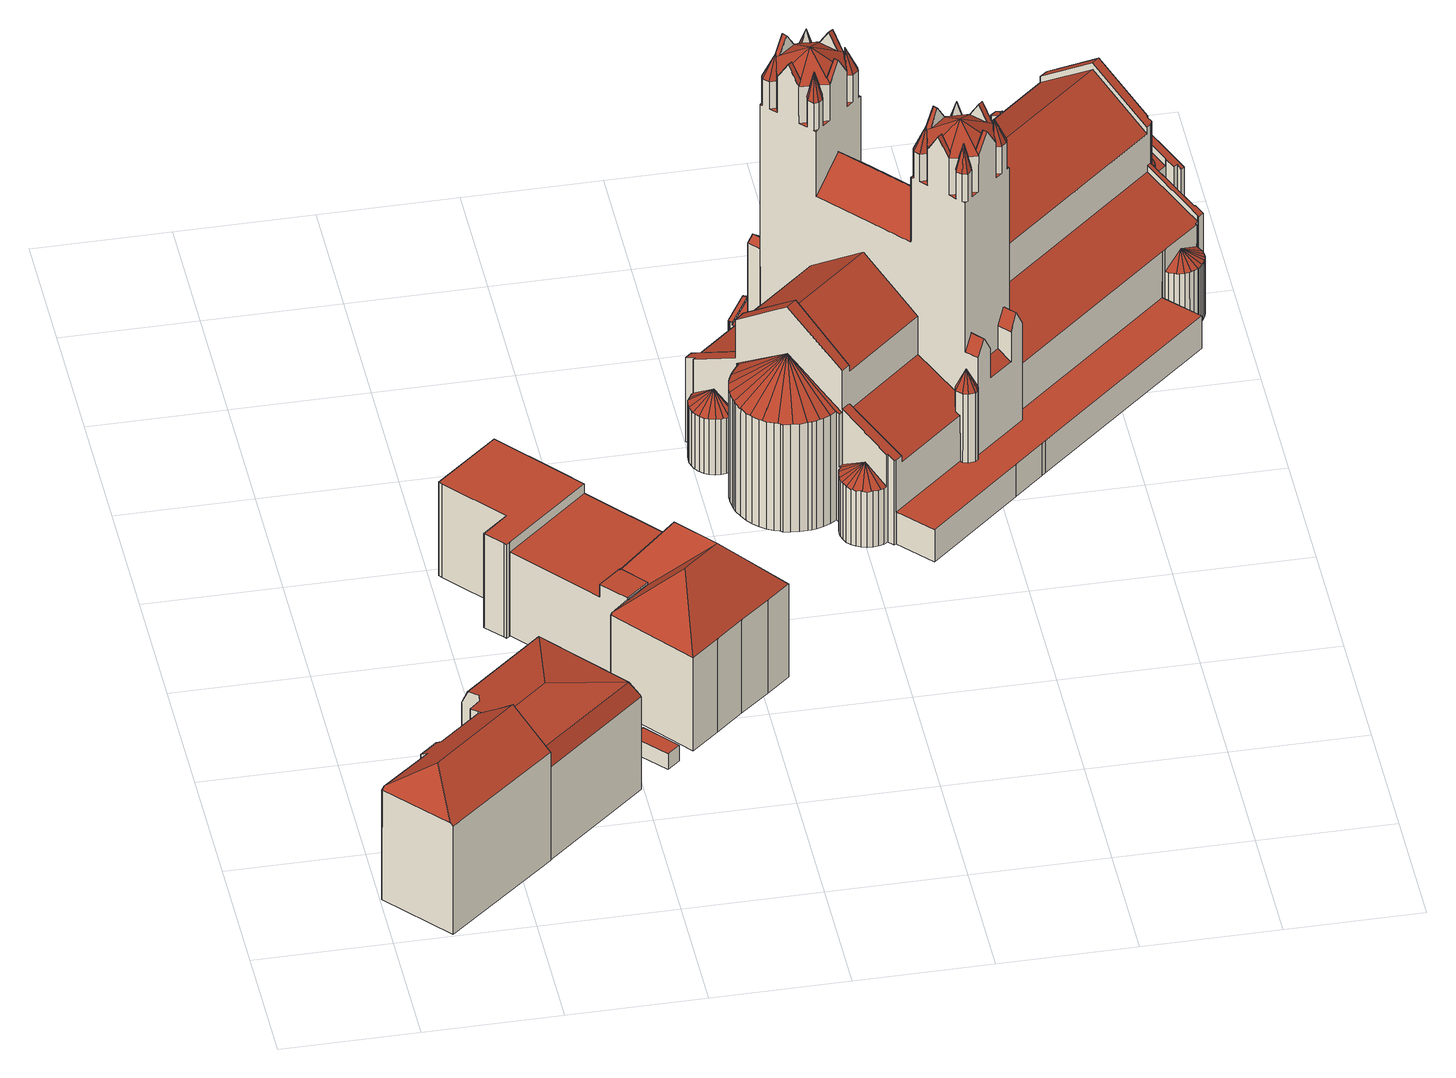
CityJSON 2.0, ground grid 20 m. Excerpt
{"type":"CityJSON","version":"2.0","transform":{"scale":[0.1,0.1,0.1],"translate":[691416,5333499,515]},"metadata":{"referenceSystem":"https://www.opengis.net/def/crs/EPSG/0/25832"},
"CityObjects":{
"building1":{"type":"Building","attributes":{"Gemeindeschluessel":"09162000","HoeheDach":"539.470","HoeheGrund":"515.804","Methode":"2000","NiedrigsteTraufeDesGebaeudes":"534.350","Geometrietyp2DReferenz":"3000","function":"31001_1000","roofType":"3200","measuredHeight":23.67,"storeysAboveGround":6},"geometry":[{"type":"MultiSurface","lod":"2","boundaries":[[[0,1,2,3,4]],[[1,0,5,6,7,8,9,10,11,12]],[[13,2,1,12,14]],[[13,15,3,2]],[[16,4,3,15,17,18,19,20,21]],[[8,19,18,9]],[[20,7,6,21]],[[22,23,17,15,13,14]],[[5,16,21,6]],[[16,5,0,4]],[[7,20,19,8]],[[11,22,14,12]],[[22,11,10,23]],[[10,9,18,17,23]]],"semantics":{"surfaces":[{"type":"WallSurface"},{"type":"GroundSurface"},{"type":"RoofSurface"}],"values":[0,1,0,2,2,0,0,2,0,0,0,0,0,0]}}]},
"building2":{"type":"Building","attributes":{"Gemeindeschluessel":"09162000","HoeheDach":"535.800","HoeheGrund":"515.900","Methode":"2000","NiedrigsteTraufeDesGebaeudes":"531.743","Geometrietyp2DReferenz":"3000","function":"31001_1000","roofType":"3100","measuredHeight":19.9,"storeysAboveGround":4},"geometry":[{"type":"MultiSurface","lod":"2","boundaries":[[[24,25,26,27,28,29,30,31,32]],[[33,34,35,36]],[[24,37,38,39,25]],[[40,41,42,43,44,45,46,47,33,36,48,49]],[[46,45,28,27,50]],[[28,45,44,29]],[[40,49,51,38,37]],[[48,52,51,49]],[[39,26,25]],[[41,32,31,42]],[[39,53,35,34,54,26]],[[55,50,27,26,54]],[[48,36,35,53,52]],[[38,51,52,53,39]],[[43,30,29,44]],[[42,31,30,43]],[[41,40,37,24,32]],[[55,47,46,50]],[[54,34,33,47,55]]],"semantics":{"surfaces":[{"type":"RoofSurface"},{"type":"WallSurface"},{"type":"GroundSurface"}],"values":[0,1,0,2,1,1,1,1,0,1,0,0,1,0,1,1,1,1,1]}}]},
"building3":{"type":"Building","attributes":{"Gemeindeschluessel":"09162000","HoeheDach":"519.860","HoeheGrund":"515.860","Methode":"2000","NiedrigsteTraufeDesGebaeudes":"518.488","Geometrietyp2DReferenz":"3000","function":"31001_2000","roofType":"3100","measuredHeight":4},"geometry":[{"type":"MultiSurface","lod":"2","boundaries":[[[56,57,58,59]],[[60,61,62,63,58,57]],[[64,65,66,56,59,67,68,69]],[[69,70,71,64]],[[63,62,70,69,68,67,59,58]],[[71,70,62,61]],[[66,65,64,71,61,60,57,56]]],"semantics":{"surfaces":[{"type":"WallSurface"},{"type":"RoofSurface"},{"type":"GroundSurface"}],"values":[0,1,2,0,0,1,0]}}]},
"building4":{"type":"Building","attributes":{"Gemeindeschluessel":"09162000","HoeheDach":"518.580","HoeheGrund":"515.910","Methode":"2000","NiedrigsteTraufeDesGebaeudes":"518.580","Geometrietyp2DReferenz":"3000","function":"31001_2000","roofType":"1000","measuredHeight":2.67},"geometry":[{"type":"MultiSurface","lod":"2","boundaries":[[[72,73,74,75]],[[73,76,77,74]],[[78,77,76,79]],[[75,74,77,78]],[[75,78,79,72]],[[79,76,73,72]]],"semantics":{"surfaces":[{"type":"WallSurface"},{"type":"RoofSurface"},{"type":"GroundSurface"}],"values":[0,1,0,0,2,0]}}]},
"building5":{"type":"Building","attributes":{"Gemeindeschluessel":"09162000","HoeheDach":"531.890","HoeheGrund":"515.620","Methode":"2000","NiedrigsteTraufeDesGebaeudes":"531.890","Geometrietyp2DReferenz":"3000","function":"31001_1000","roofType":"1000","measuredHeight":16.27,"storeysAboveGround":5},"geometry":[{"type":"MultiSurface","lod":"2","boundaries":[[[80,81,82,83]],[[84,85,86,87]],[[88,89,90,91,92,93]],[[94,95,90,89]],[[96,81,80,97,98,99]],[[83,82,85,84]],[[93,92,100,101]],[[101,100,99,98]],[[83,84,87,94,89,88,93,101,98,97,80]],[[87,86,95,94]],[[92,91,90,95,86,85,82,81,96,99,100]]],"semantics":{"surfaces":[{"type":"WallSurface"},{"type":"GroundSurface"},{"type":"RoofSurface"}],"values":[0,0,0,0,0,0,0,0,1,0,2]}}]},
"building6":{"type":"Building","attributes":{"Gemeindeschluessel":"09162000","HoeheDach":"532.520","HoeheGrund":"515.730","Methode":"2000","NiedrigsteTraufeDesGebaeudes":"530.288","Geometrietyp2DReferenz":"3000","function":"31001_1000","roofType":"1000","measuredHeight":16.79,"storeysAboveGround":4},"geometry":[{"type":"MultiSurface","lod":"2","boundaries":[[[102,103,104,105]],[[106,107,102,105,108,109,110]],[[109,111,112,113,114,110]],[[115,116,117,118,113,112]],[[119,120,121,122,123,107,106,110,114,113,118,117]],[[103,123,122,121,124,125,104]],[[123,103,102,107]],[[108,125,124,126,127,116,115,112,111,109]],[[121,120,119,117,116,127,126,124]],[[108,105,104,125]]],"semantics":{"surfaces":[{"type":"RoofSurface"},{"type":"WallSurface"},{"type":"GroundSurface"}],"values":[0,1,1,1,2,1,1,0,1,1]}}]},
"building7":{"type":"Building","attributes":{"Gemeindeschluessel":"09162000","HoeheDach":"539.204","HoeheGrund":"515.820","Methode":"2000","NiedrigsteTraufeDesGebaeudes":"531.985","Geometrietyp2DReferenz":"3000","function":"31001_1000","roofType":"3200","measuredHeight":23.38,"storeysAboveGround":4},"geometry":[{"type":"MultiSurface","lod":"2","boundaries":[[[128,129,130,131]],[[132,133,134,135]],[[136,137,138,134,133,139,140,141,142]],[[143,139,144,145,146,130]],[[147,148,149,150,151,152]],[[140,139,143,130,129]],[[153,154,135,134,138,137]],[[155,136,147,152]],[[149,156,157,158,159,160,161,150]],[[153,137,136,155]],[[142,141,140,157,156,149,148]],[[132,135,154,153,155,152,151,150,161,160,159,162,163,164,146,145,144]],[[144,139,133,132]],[[136,142,148,147]],[[164,131,130,146]],[[163,162,159,158,165,128,131,164]],[[165,158,157,140,129,128]]],"semantics":{"surfaces":[{"type":"RoofSurface"},{"type":"WallSurface"},{"type":"GroundSurface"}],"values":[0,1,0,1,1,0,1,1,1,1,0,2,1,0,1,1,0]}}]},
"building8":{"type":"Building","attributes":{"name":"St. Maximilian","Gemeindeschluessel":"09162000","HoeheDach":"573.300","HoeheGrund":"515.600","Methode":"2000","NiedrigsteTraufeDesGebaeudes":"521.250","Geometrietyp2DReferenz":"3000","function":"31001_3041","roofType":"2100","measuredHeight":57.7,"storeysAboveGround":1},"geometry":[{"type":"MultiSurface","lod":"2","boundaries":[[[166,167,168,169]],[[170,171,172,173]],[[174,175,176]],[[177,178,179,180,181]],[[182,183,184]],[[185,186,187,188,189]],[[190,191,192,193,194]],[[195,196,197,198,199,200,201,202,203,204,205,206,207,208,209,210,211,212]],[[213,214,215,216,217,218]],[[219,220,221]],[[222,223,224,225]],[[226,227,228,229,230,231,232,233,234,235,236,237,238,239,240,241,242,243,244,245,183,182,246,247,248,249,250,251,252,253,254,255,199,198,256,257,258,259,260,261,262,263,264,265,266,267,268]],[[246,269,270,247]],[[271,272,273,274]],[[275,276,277,278,279]],[[280,281,282,283]],[[284,285,286]],[[287,288,289,290,291,292,293,294]],[[295,296,297,298,299,300]],[[301,302,303]],[[304,305,306,307,308]],[[269,309,310]],[[311,312,313]],[[314,227,226,315,311,313,316,317,318,319,304,308,320,219,221,321,322,323,324,325,326,327,328]],[[329,330,331]],[[332,333,334,335,336,337,279,338,339,340,341,342]],[[343,344,174]],[[345,346,347,348,349]],[[241,240,350,351,352]],[[340,353,354,355,356,357,358,341]],[[359,360,361]],[[362,363,364]],[[316,313,365,366]],[[188,187,367,368]],[[369,370,371,372]],[[373,374,375,376,377]],[[378,343,379,380]],[[362,309,363]],[[381,382,383,384]],[[385,205,204]],[[386,387,388,389]],[[390,391,392]],[[393,394,395,332]],[[396,397,398,279]],[[399,331,330]],[[400,169,168,401,402]],[[403,404,354,353,405,406]],[[407,408,409,410]],[[411,412,413,279]],[[414,415,416,417]],[[257,196,418]],[[419,420,421,383,382]],[[422,423,424,425,426]],[[384,427,428,429,430]],[[431,385,432]],[[433,434,435,436,437]],[[438,439,440,441]],[[442,443,258,418]],[[444,445,446,447]],[[448,449,450,451,452,453]],[[454,455,456,457]],[[458,459,450,449]],[[402,401,460,461]],[[462,463,464,351,350,465]],[[466,467,468,469]],[[301,303,470,471]],[[472,170,173]],[[268,315,226]],[[473,474,475,476,477]],[[478,479,480,481,192,191]],[[482,483,484,485,486]],[[487,488,489,490,491,492]],[[493,494,495,496]],[[398,497,498,279]],[[499,500,501,502]],[[204,432,385]],[[503,504,505,506]],[[507,508,509,510,511,512,513,514]],[[305,515,220]],[[516,517,195,212]],[[225,224,238,237]],[[518,519,215,214]],[[520,521,522,523]],[[328,524,525,314]],[[516,212,211]],[[526,527,528,529]],[[185,189,530,531]],[[532,533,534,535]],[[536,309,537]],[[538,539,277,276,540,541]],[[542,543,321,221]],[[544,545,546]],[[384,547,548,549]],[[550,551,495,494]],[[413,552,396,279]],[[553,554,555,556]],[[311,267,312]],[[440,439,557,180,558]],[[559,560,561,562,518,214,213,563,564,565,566,567,568,474,473,569,570,571,572,573,574,575,280,283,576,577,578,579,580,581,186,185,531,466,469,582,583,584,585,586,587,488,487,369,372,588,589,590,591,592,593,553,556,594,595,596,597,598,599,600,386,389,601,602,434,433,603,604,550,494,493,605,606,607,608,609,610,611,166,169,400,612,613,346,345,614,615,616,414,417,617,618,619,483,482,438,441,620,621,622,623,624,625,626,627,628,629,630,631,632,633,634,635,636,637,638,639,640,641,463,462,642,643,644,645,646,647,648,420,419,649,296,295,650,651,652,653,654,655,526,529,656,657,658,659,660,661,662,663,664,532,535,665,666,667,668,669,670,671,672,673,674,675,676,539,538,499,502,458,449,448,407,410,677,678,679,680,681,682,683]],[[174,505,504]],[[612,684,685,613]],[[269,310,270]],[[271,686,687,688,689]],[[590,690,691,591]],[[605,493,496,692,693]],[[266,694,695,312]],[[438,482,486,557,439]],[[670,669,696,697]],[[265,264,698]],[[699,455,513,512]],[[505,700,701,323,322,543,542,702,703,704,705,706,707,708,709,431,432,710,202,201,711,360,359,399,712,713,714,715,716,717,472,173,172,718,719,720,721,722,723,724,511,510,506]],[[251,303,252]],[[640,725,726,641]],[[391,523,522,392]],[[664,727,533,532]],[[638,637,194,193,728]],[[729,730,731,471,470]],[[654,653,273,272,732]],[[271,733,734,732,272]],[[520,523,391,390,735]],[[736,460,737,738]],[[633,632,287,294,739,721,720,740]],[[741,742,743,460]],[[744,745,746,747,748,749,750,751,752]],[[244,521,245]],[[385,753,754,205]],[[755,756,368]],[[757,738,737,758]],[[417,416,736,617]],[[695,759,312]],[[313,312,759,365]],[[760,761,762]],[[279,763,697,696]],[[520,735,537,309,269,246,764]],[[166,611,765,766,167]],[[767,524,328,327]],[[539,676,768,278,277]],[[329,423,422,330]],[[769,770,771,772,773,774]],[[765,775,776,460,766]],[[570,357,356,571]],[[442,777,210,286,285,760,261]],[[583,778,779,584]],[[442,261,260,780,443]],[[567,566,781,782]],[[654,732,734,655]],[[783,784,368,785]],[[651,786,787,652]],[[231,490,489,788,789,790,791,792,793,232]],[[794,555,554,444,447]],[[448,453,408,407]],[[777,442,418]],[[795,286,210,209]],[[623,622,796,179,178]],[[569,473,477,342,341,358]],[[634,633,740,797,798,799]],[[227,314,525,228]],[[800,801,802]],[[662,661,803,804,805,806]],[[604,807,551,550]],[[666,808,809,667]],[[563,213,218,810,811]],[[238,224,384]],[[706,802,801,707]],[[812,813,376,375]],[[560,814,815,561]],[[522,521,816]],[[705,800,802,706]],[[244,816,521]],[[804,803,817,271]],[[818,752,751,819,820,821]],[[580,579,755,822]],[[823,377,376,813]],[[561,815,824,562]],[[666,665,825,826,827,808]],[[367,828,368]],[[739,294,293,829]],[[583,582,783,785,778]],[[648,647,428,427,830]],[[729,362,364,831]],[[626,625,832,833,834]],[[289,630,629,290]],[[629,628,835,836,291,290]],[[723,837,699,724]],[[744,752,818,838]],[[234,403,406,235]],[[839,176,175,840]],[[660,659,687,686,841]],[[810,218,217,842,332]],[[239,384,843,465]],[[395,811,810,332]],[[181,180,833,832]],[[642,844,549,643]],[[594,556,555,794,845]],[[792,282,846,793]],[[640,639,847,481,480,725]],[[344,700,174]],[[674,673,397,396,552]],[[271,689,848,849]],[[229,228,525,524,767,850,851,852,701,700,853]],[[201,200,854,711]],[[855,856,857,858]],[[590,589,859,769,774,690]],[[282,281,860,861,862,863,846]],[[864,823,813]],[[598,865,866,599]],[[582,469,468,784,783]],[[377,867,717,868,309,536,373]],[[753,208,207,869,754]],[[465,350,240,239]],[[204,203,710,432]],[[368,756,870,871]],[[608,607,872,873,874]],[[195,418,196]],[[339,809,808,827,405,353,340]],[[753,875,707,801,285,284,208]],[[876,877,878,249,248]],[[879,371,370,492,491,230,229,853,880,378,380,881,770,769,859]],[[199,255,854,200]],[[876,248,310,309,362,729,470]],[[663,662,806,858,857,882]],[[612,400,402,461,684]],[[603,433,437,743,742]],[[251,877,876,303]],[[410,409,883,677]],[[466,531,530,467]],[[703,884,704]],[[334,333,885,886]],[[615,887,888,616]],[[568,889,475,474]],[[619,618,890,891,892]],[[893,176,839,771,770,881]],[[180,836,835,894]],[[425,424,895]],[[676,675,412,411,768]],[[896,731,730]],[[597,897,865,598]],[[759,695,263,761,285,544,318]],[[898,899,223,222]],[[900,830,427,384]],[[302,252,303]],[[872,901,693,692,460,873]],[[779,778,785,368,902]],[[903,904,452,451]],[[210,777,517,516,211]],[[578,756,755,579]],[[522,816,905,242,241,352,906,907,838,818,821,798,797,908,864,813,812,374,373,909,735,390,392]],[[372,371,879,588]],[[837,456,455,699]],[[685,684,461,460,348,347]],[[192,481,847,728,193]],[[910,911,842,912]],[[377,823,867]],[[310,248,247,270]],[[447,913,914,915]],[[577,576,791,790,871,870]],[[535,534,825,665]],[[279,696,338]],[[715,714,916,917,918]],[[919,920,921,922]],[[422,426,363,309,923,715,918]],[[866,865,447,924]],[[515,305,304,545,285,800,705]],[[171,867,823,172]],[[424,423,329,895]],[[526,655,734,733,527]],[[743,437,436,460]],[[384,430,925,547]],[[678,926,927,679]],[[587,788,489,488]],[[928,507,929,930,447,446]],[[923,868,931]],[[623,178,177,624]],[[257,418,258]],[[681,932,933,682]],[[618,617,736,738,757,890]],[[626,834,894,627]],[[821,820,799,798]],[[606,901,872,607]],[[330,918,917,712]],[[682,933,934,683]],[[913,447,930,935]],[[920,275,279]],[[880,344,343,378]],[[604,603,742,741,807]],[[581,580,822,828,367]],[[180,891,890,757,758]],[[168,167,766,460,401]],[[650,295,300,936,937]],[[610,775,765,611]],[[921,920,279]],[[646,645,925,430,429]],[[379,174,893]],[[304,319,546,545]],[[206,205,754,869]],[[764,938,245,521]],[[707,875,939,940,708]],[[768,411,279]],[[941,680,679,927]],[[326,850,767,327]],[[287,632,631,288]],[[250,249,878]],[[485,484,942,180]],[[651,650,937,943,786]],[[669,668,339,338,696]],[[296,649,944,945,297]],[[867,171,170,472,717]],[[235,406,405,827,826,856,855,236]],[[942,892,891,180]],[[621,946,796,622]],[[602,601,914,913]],[[923,309,868]],[[291,836,180,758,737,460,929,507,514,454,457,292]],[[864,908,719,718]],[[947,537,735,909]],[[922,921,337,336]],[[800,285,801]],[[562,824,519,518]],[[510,509,772,771,839,840,503,506]],[[948,949,950,447,951]],[[952,275,920,919]],[[316,366,317]],[[953,924,447,387]],[[540,276,275,952]],[[620,441,440,558,954]],[[615,614,955,956,887]],[[260,259,780]],[[326,325,851,850]],[[777,418,195,517]],[[625,624,177,181,832]],[[271,299,298,805,804]],[[577,870,756,578]],[[587,586,957,958,789,788]],[[957,959,902,368,958]],[[595,594,845,950,949]],[[502,501,459,458]],[[279,498,960,763]],[[636,635,819,751,750,478,191,190]],[[585,584,779,902,959]],[[384,549,844,843]],[[781,961,393,332]],[[673,672,497,398,397]],[[912,842,217,216]],[[645,644,548,547,925]],[[636,190,194,637]],[[536,947,909,373]],[[571,356,355,572]],[[675,674,552,413,412]],[[663,882,727,664]],[[509,508,773,772]],[[426,831,364,363]],[[223,899,384]],[[324,852,851,325]],[[515,705,704,884,962]],[[939,875,385,431]],[[713,712,917,916]],[[907,745,744,838]],[[761,263,262,762]],[[597,596,948,951,897]],[[817,841,686,271]],[[759,318,317,366,365]],[[724,699,512,511]],[[937,936,271,943]],[[713,916,714]],[[203,202,710]],[[749,479,478,750]],[[963,964,904,903]],[[573,862,861,574]],[[560,559,964,963,814]],[[514,513,455,454]],[[643,549,548,644]],[[896,301,471,731]],[[875,753,385]],[[186,581,367,187]],[[845,794,447,950]],[[621,620,954,946]],[[748,726,725,480,479,749]],[[536,537,947]],[[368,871,790,789,958]],[[386,600,953,387]],[[268,267,311,315]],[[595,949,948,596]],[[434,602,913,935,965,435]],[[593,592,966,928,446,445]],[[764,521,520]],[[460,967,888,887,956]],[[308,307,320]],[[879,859,589,588]],[[542,220,702]],[[968,874,873,460,776]],[[460,956,955,349,348]],[[812,375,374]],[[538,541,500,499]],[[332,911,885]],[[907,906,746,745]],[[476,475,889,969,332]],[[564,563,811,395,394]],[[897,951,447,865]],[[345,349,955,614]],[[716,931,868,717]],[[271,849,970,528,527,733]],[[954,558,180,946]],[[323,701,852,324]],[[969,782,781,332]],[[307,306,219,320]],[[420,648,830,900,421]],[[630,289,288,631]],[[543,322,321]],[[334,886,910,912,216,215,519,824,815,814,963,903,335]],[[899,944,381,384]],[[628,627,894,835]],[[941,927,926,971,904,964,934,933,932]],[[605,693,901,606]],[[219,306,305,220]],[[784,468,467,368]],[[174,504,175]],[[243,242,905]],[[453,452,904,971,883,409,408]],[[708,940,709]],[[233,404,403,234]],[[613,685,347,346]],[[703,702,962,884]],[[635,634,799,820,819]],[[463,641,726,748,747,464]],[[661,660,841,817,803]],[[945,944,899,898]],[[760,285,761]],[[565,564,394,393,961]],[[271,936,300,299]],[[840,175,504,503]],[[943,271,274,787,786]],[[842,911,332]],[[343,174,379]],[[964,559,683,934]],[[332,885,333]],[[672,671,960,498,497]],[[183,245,938,184]],[[495,551,807,741,460]],[[352,351,464,747,746,906]],[[853,700,344,880]],[[491,490,231,230]],[[483,619,892,942,484]],[[496,495,460,692]],[[565,961,781,566]],[[869,207,206]],[[383,421,900,384]],[[505,174,700]],[[569,358,357,570]],[[302,972,253,252]],[[576,283,282,792,791]],[[658,657,848,689,688]],[[457,456,837,723,722,829,293,292]],[[918,330,422]],[[568,567,782,969,889]],[[908,797,740,720,719]],[[399,359,361,331]],[[486,485,180,557]],[[238,384,239]],[[244,243,905,816]],[[893,174,176]],[[600,599,866,924,953]],[[319,318,544,546]],[[796,946,180,179]],[[467,530,189,188,368]],[[172,823,718]],[[972,254,253]],[[671,670,697,763,960]],[[854,255,254,972,302,301,896,730,729,831,426,425,895,329,331,361,360,711]],[[208,284,795,209]],[[542,221,220]],[[591,691,966,592]],[[610,609,968,776,775]],[[470,303,876]],[[574,861,860,575]],[[678,677,883,971,926]],[[698,694,266,265]],[[257,256,197,196]],[[878,877,251,250]],[[646,429,428,647]],[[573,572,355,863,862]],[[220,515,962,702]],[[259,258,443,780]],[[928,966,691,690,774,773,508,507]],[[337,921,279]],[[335,903,451,450,459,501,500,541,540,952,919,922,336]],[[180,894,834,833]],[[197,256,198]],[[460,736,416,415,967]],[[342,477,476,332]],[[601,389,388,915,914]],[[399,330,712]],[[447,915,388,387]],[[828,822,755,368]],[[575,860,281,280]],[[608,874,968,609]],[[529,528,970,656]],[[553,593,445,444,554]],[[940,939,431,709]],[[585,959,957,586]],[[544,285,545]],[[642,462,465,843,844]],[[864,718,823]],[[278,768,279]],[[246,182,184,938,764]],[[492,370,369,487]],[[762,262,261,760]],[[658,688,687,659]],[[263,695,694,698,264]],[[649,419,382,381,944]],[[886,885,911,910]],[[856,826,825,534,533,727,882,857]],[[284,286,795]],[[653,652,787,274,273]],[[721,739,829,722]],[[657,656,970,849,848]],[[715,923,931,716]],[[224,223,384]],[[380,379,893,881]],[[232,793,846,863,355,354,404,233]],[[930,929,965,935]],[[236,855,858,806,805,298,297,945,898,222,225,237]],[[414,616,888,967,415]],[[680,941,932,681]],[[436,435,965,929,460]],[[267,266,312]],[[638,728,847,639]],[[667,809,339,668]]],"semantics":{"surfaces":[{"type":"WallSurface"},{"type":"RoofSurface"},{"type":"GroundSurface"}],"values":[0,0,1,1,1,0,1,0,0,1,0,0,1,1,1,0,1,1,0,1,0,1,1,0,1,0,1,0,1,1,1,0,0,1,0,0,0,1,1,1,0,1,1,1,1,0,0,0,1,0,1,0,0,1,1,0,0,1,1,0,1,0,1,0,0,1,1,1,0,0,0,0,0,1,0,1,0,0,0,0,0,0,1,1,1,0,0,0,1,0,0,0,1,0,1,0,1,1,2,1,0,0,1,0,0,1,0,0,1,0,0,1,0,0,0,0,0,0,1,0,1,0,1,0,1,1,1,0,0,0,1,0,1,1,0,0,0,1,0,1,0,1,0,0,0,0,1,0,1,1,0,0,1,0,0,0,1,0,0,0,0,0,1,1,0,0,1,1,1,1,1,0,1,0,0,1,0,0,0,1,0,0,0,1,0,1,0,0,1,1,1,1,0,0,0,0,1,0,1,0,1,0,0,1,1,0,0,1,0,0,0,1,0,1,1,1,0,1,1,1,0,0,0,1,0,0,1,0,0,0,0,0,1,1,0,1,0,1,0,1,1,1,1,0,0,0,0,0,0,1,1,0,0,1,1,0,0,1,0,0,1,1,1,1,0,0,1,1,0,0,0,0,0,1,0,0,0,1,0,1,0,1,1,0,0,0,1,1,0,0,1,0,1,1,0,1,0,1,0,1,0,1,1,0,0,0,0,0,1,0,0,1,0,0,1,0,1,0,1,1,0,1,1,0,0,0,1,0,1,0,0,0,0,1,0,0,1,0,0,1,1,0,0,0,0,1,0,0,0,0,1,1,1,0,1,0,1,1,0,1,0,1,1,1,1,1,0,0,0,1,0,0,0,0,1,0,1,0,0,0,0,0,0,0,0,1,1,0,1,1,1,1,0,1,0,1,0,1,0,1,1,1,1,1,0,0,0,1,1,1,0,1,0,1,1,1,1,1,1,1,0,0,0,0,0,0,1,0,1,0,1,1,1,0,1,0,0,1,1,0,0,0,1,0,1,1,1,0,0,0,0,0,0,0,1,0,1,1,0,1,0,1,1,1,1,1,0,0,1,1,0,0,0,0,0,0,0,0,0,0,1,0,1,1,1,1,1,1,1,0,1,1,1,0,0,0,0,0,0,1,0,1,1,0,0,1,0,0,0,0,1,0,0,1,0,1,1,0,0,0,1,0,0,1,1,0,0]}}]}
},
"vertices":[
[78,158,8],[2,96,8],[2,96,198],[6,99,202],[78,158,203],[70,168,8],[96,190,8],[102,184,8],[163,236,8],[185,210,8],[204,187,8],[245,137,8],[83,1,8],[80,5,200],[83,1,196],[77,82,245],[70,168,194],[203,189,245],[185,210,224],[163,236,199],[102,184,200],[96,190,194],[245,137,196],[204,187,243],
[186,208,208],[263,274,208],[277,390,197],[159,289,197],[172,274,200],[170,261,201],[154,246,201],[163,236,203],[185,210,208],[353,316,9],[353,316,175],[355,318,170],[355,318,9],[204,187,204],[237,147,197],[379,268,197],[204,187,9],[185,210,9],[163,236,9],[154,246,9],[170,261,9],[172,274,9],[152,298,9],[275,407,9],[396,266,9],[245,137,9],[152,298,172],[245,137,170],[396,266,170],[394,268,173],[279,403,179],[275,407,167],
[227,491,9],[227,491,35],[259,519,35],[259,519,9],[236,482,40],[253,462,49],[284,490,49],[267,509,40],[270,444,9],[253,462,9],[236,482,9],[267,509,9],[284,490,9],[300,470,9],[300,470,40],[270,444,40],
[440,302,9],[440,302,36],[398,350,36],[398,350,9],[459,318,36],[418,366,36],[418,366,9],[459,318,9],
[408,744,6],[408,744,169],[284,636,169],[284,636,6],[279,632,6],[279,632,169],[276,636,169],[276,636,6],[290,696,6],[290,695,6],[290,695,169],[290,696,169],[218,781,169],[218,781,6],[253,662,6],[253,662,169],[382,776,169],[382,776,6],[306,865,6],[306,865,169],[214,786,169],[214,786,6],
[418,478,175],[451,507,175],[420,544,175],[386,515,175],[386,515,7],[418,478,7],[386,515,153],[284,636,153],[284,636,7],[319,666,153],[408,744,153],[408,744,7],[319,666,7],[511,624,153],[513,621,153],[513,621,7],[511,624,7],[428,552,7],[421,546,7],[419,545,7],[420,544,7],[451,507,7],[419,545,153],[420,544,153],[421,546,153],[428,552,153],
[420,544,173],[496,547,242],[513,621,170],[419,545,170],[606,443,8],[606,443,170],[563,407,170],[563,407,8],[482,337,170],[523,372,170],[547,393,170],[641,473,170],[545,490,242],[498,450,242],[491,444,242],[542,587,170],[641,473,8],[542,587,8],[513,621,8],[389,452,170],[391,453,172],[418,478,172],[418,478,8],[391,453,8],[389,452,8],[523,372,8],[547,393,8],[482,337,8],[450,506,171],[451,506,171],[451,507,171],[451,507,8],[451,506,8],[450,506,8],[450,508,8],[420,544,8],[419,545,8],[450,508,171],
[649,827,6],[649,827,192],[644,837,193],[644,837,6],[746,1110,490],[746,1110,537],[736,1110,537],[736,1110,490],[958,837,215],[944,844,181],[943,835,181],[597,965,102],[599,958,102],[600,955,102],[632,970,126],[597,966,102],[820,1164,490],[810,1175,490],[809,1165,490],[1343,1138,6],[1347,1144,6],[1347,1144,104],[1345,1141,104],[1343,1138,104],[696,1183,69],[698,1180,69],[723,1202,92],[718,1207,92],[694,1186,69],[961,980,537],[969,987,537],[969,987,490],[972,990,490],[972,990,377],[935,958,425],[898,925,377],[898,925,490],[902,928,490],[902,928,537],[910,935,537],[910,935,490],[921,945,490],[921,945,553],[935,958,583],[949,970,553],[949,970,490],[961,980,490],[1296,1309,6],[1298,1312,6],[1298,1312,104],[1296,1309,104],[1296,1309,171],[1296,1309,172],[971,865,537],[962,876,577],[964,858,537],[821,1190,147],[821,1190,181],[813,1185,181],[813,1185,146],[1034,920,490],[1034,920,231],[1049,903,231],[1049,903,62],[1039,914,62],[1039,914,141],[980,981,187],[980,981,253],[918,1052,320],[858,1120,253],[858,1120,187],[803,1182,144],[803,1182,181],[794,1193,215],[794,1193,237],[800,1187,237],[800,1187,490],[803,1183,490],[803,1183,537],[810,1175,537],[820,1164,553],[832,1150,583],[844,1136,553],[844,1136,490],[854,1125,490],[854,1125,537],[861,1117,537],[861,1117,490],[864,1113,490],[864,1113,377],[976,986,490],[976,986,537],[982,979,537],[982,979,490],[991,968,490],[991,968,553],[1003,955,583],[1015,942,553],[1015,942,490],[1024,931,490],[1024,931,537],[1031,924,537],[1031,924,490],[815,1156,558],[826,1145,583],[1079,1432,119],[1052,1448,106],[1049,1442,106],[1048,1438,106],[1228,1383,171],[1227,1388,171],[1227,1388,172],[1226,1389,173],[1197,1380,209],[1349,1186,6],[1349,1186,152],[1348,1188,153],[1348,1188,6],[929,941,558],[966,923,583],[952,962,558],[612,1020,152],[611,1022,152],[601,1013,152],[612,1000,160],[609,997,160],[657,942,198],[670,955,198],[612,1021,152],[1051,1415,6],[1055,1409,6],[1055,1409,141],[1054,1410,141],[1054,1410,106],[1051,1415,106],[852,1103,537],[860,1110,537],[842,1115,577],[983,875,553],[968,876,553],[972,876,537],[972,876,490],[983,875,490],[795,1118,583],[836,1133,558],[1030,917,537],[1013,921,577],[1022,910,537],[1024,912,256],[1030,917,490],[1022,910,490],[1011,900,490],[1011,900,553],[997,888,583],[971,865,490],[964,858,490],[960,855,490],[960,855,231],[970,864,256],[980,873,231],[980,873,191],[1015,904,191],[1015,904,231],[801,1058,537],[791,1070,577],[794,1052,537],[1280,1285,209],[1265,1302,171],[1265,1302,111],[1238,1333,132],[1212,1362,109],[1212,1362,171],[1183,1396,173],[1183,1396,269],[1238,1333,331],[1294,1269,271],[1294,1269,173],[969,825,181],[973,829,181],[636,882,6],[636,870,6],[636,870,193],[636,875,193],[636,882,193],[786,1202,237],[778,1196,247],[792,1180,247],[1228,1324,331],[1290,1253,264],[1295,1258,264],[1297,1260,265],[1298,1263,266],[1292,1268,271],[787,1052,490],[790,1048,490],[794,1052,490],[833,1097,558],[810,1077,558],[822,1087,583],[1012,910,537],[1012,910,490],[1350,1150,104],[1319,1160,121],[1071,852,6],[1071,852,62],[1066,847,62],[1066,847,6],[749,1142,553],[749,1142,490],[748,1131,490],[748,1131,537],[748,1127,553],[969,825,62],[958,824,181],[958,824,62],[823,1207,182],[821,1211,183],[820,1211,183],[801,1197,215],[919,924,577],[769,775,6],[769,775,102],[770,783,102],[770,783,6],[776,1166,490],[787,1166,490],[788,1177,490],[1305,1299,173],[1304,1302,172],[1302,1304,173],[1213,1403,173],[1210,1405,172],[1206,1406,173],[787,1052,537],[639,848,6],[643,838,193],[639,848,193],[1228,1324,320],[1290,1253,253],[1168,1392,264],[1168,1392,253],[1274,1431,6],[1274,1431,115],[1283,1439,115],[1283,1439,6],[1222,1396,173],[1221,1398,172],[1218,1400,173],[646,915,6],[646,915,193],[652,924,193],[652,924,6],[970,969,577],[821,1211,6],[816,1215,6],[816,1215,183],[798,1070,553],[802,1069,537],[802,1069,490],[813,1069,490],[813,1069,553],[808,1218,183],[806,1218,182],[801,1218,182],[800,1217,183],[908,914,537],[902,921,537],[762,798,6],[771,804,6],[771,804,195],[770,803,195],[762,798,194],[627,933,6],[627,933,102],[619,935,102],[619,935,6],[977,969,553],[981,969,537],[821,738,103],[824,739,102],[829,743,102],[805,773,126],[1280,1425,6],[1261,1408,6],[1261,1408,108],[1280,1424,108],[1280,1424,120],[1280,1425,120],[716,874,331],[730,887,331],[670,955,264],[657,942,264],[1257,1411,6],[1257,1411,105],[716,874,250],[638,854,193],[786,1202,6],[775,1193,6],[775,1193,243],[786,1202,182],[1338,1133,6],[1338,1133,104],[1332,1130,104],[1332,1130,6],[842,1108,553],[842,1104,537],[746,1099,490],[1297,1270,6],[1301,1274,6],[1301,1274,172],[1299,1272,173],[1297,1270,173],[698,1180,65],[723,1202,89],[749,1225,65],[749,1225,69],[635,932,6],[642,933,6],[642,933,102],[639,933,102],[635,932,102],[1333,1082,6],[1287,1133,6],[1287,1133,141],[1288,1133,141],[1288,1133,62],[1333,1082,62],[717,788,6],[728,789,6],[728,789,194],[717,788,193],[1204,1406,172],[1199,1406,173],[1232,1388,6],[1232,1388,106],[1253,1407,106],[1253,1407,6],[949,852,149],[949,852,181],[957,859,181],[957,859,149],[779,804,198],[791,814,198],[791,814,187],[906,916,187],[906,916,253],[791,814,253],[791,814,264],[779,804,264],[955,876,553],[960,969,490],[960,969,537],[1296,1314,6],[1296,1314,106],[792,1166,553],[798,1165,577],[788,1177,537],[787,1166,537],[1030,886,231],[1039,895,256],[1060,1456,6],[1060,1456,106],[1062,1459,105],[1062,1459,6],[1340,1135,104],[1340,1135,6],[1120,1466,6],[1120,1466,153],[1127,1457,159],[1127,1457,6],[756,1138,558],[780,1158,558],[1229,1390,6],[1227,1388,6],[1227,1388,104],[1229,1390,104],[957,859,537],[957,859,490],[1003,904,558],[980,883,558],[992,893,583],[792,1213,183],[791,1212,183],[788,1208,183],[734,789,6],[734,789,194],[1216,1402,172],[816,737,6],[816,737,102],[809,736,103],[809,736,6],[628,933,102],[618,936,102],[1336,1358,6],[1318,1343,6],[1322,1338,6],[1316,1333,6],[1300,1307,6],[1304,1302,6],[1306,1297,6],[1307,1291,6],[1307,1285,6],[1305,1279,6],[1292,1268,6],[1298,1263,6],[1297,1260,6],[1295,1258,6],[1346,1201,6],[1347,1203,6],[1356,1192,6],[1344,1184,6],[1348,1178,6],[1351,1171,6],[1352,1164,6],[1352,1157,6],[1350,1150,6],[1325,1127,6],[1318,1126,6],[1311,1127,6],[1304,1129,6],[1297,1133,6],[1292,1137,6],[1022,808,6],[885,687,6],[841,737,6],[838,735,6],[831,743,6],[824,739,6],[801,736,6],[793,739,6],[786,742,6],[780,747,6],[775,753,6],[772,760,6],[769,768,6],[772,791,6],[776,797,6],[751,793,6],[740,790,6],[705,790,6],[694,792,6],[691,794,6],[683,797,6],[673,803,6],[664,810,6],[656,818,6],[638,855,6],[637,859,6],[638,893,6],[639,899,6],[641,904,6],[660,933,6],[657,939,6],[650,935,6],[613,939,6],[607,944,6],[602,951,6],[599,958,6],[597,965,6],[597,973,6],[598,981,6],[602,988,6],[606,995,6],[612,1000,6],[601,1013,6],[611,1022,6],[612,1020,6],[727,1122,6],[712,1138,6],[726,1150,6],[696,1183,6],[694,1186,6],[719,1208,6],[744,1230,6],[761,1211,6],[760,1209,6],[787,1207,6],[788,1208,6],[791,1212,6],[795,1216,6],[801,1218,6],[806,1218,6],[812,1217,6],[823,1206,6],[1049,1421,6],[1047,1428,6],[1048,1435,6],[1049,1442,6],[1053,1448,6],[1057,1454,6],[1069,1462,6],[1076,1464,6],[1082,1464,6],[1089,1463,6],[1096,1461,6],[1102,1457,6],[1107,1453,6],[1113,1458,6],[1112,1459,6],[1124,1454,6],[1175,1397,6],[1179,1400,6],[1183,1396,6],[1187,1400,6],[1192,1403,6],[1198,1405,6],[1204,1406,6],[1210,1405,6],[1216,1402,6],[1221,1398,6],[1224,1393,6],[1294,1426,6],[1317,1400,6],[1341,1372,6],[1360,1350,6],[1355,1346,6],[1351,1352,6],[1346,1348,6],[638,855,193],[637,859,193],[1090,1463,106],[1089,1463,106],[1082,1464,106],[1079,1464,106],[841,737,152],[838,735,152],[707,789,193],[705,790,193],[1014,931,537],[1013,927,553],[1187,1400,172],[1192,1403,173],[1014,931,490],[730,887,320],[975,838,181],[975,838,231],[950,866,537],[950,866,490],[941,877,490],[941,877,553],[929,890,583],[917,903,553],[917,903,490],[908,914,490],[902,921,490],[790,1048,377],[780,1060,537],[780,1060,490],[770,1071,490],[770,1071,553],[758,1085,583],[746,1099,553],[729,1118,537],[729,1118,490],[726,1121,490],[726,1121,141],[784,1055,187],[784,1055,253],[844,987,320],[761,1211,65],[760,1209,66],[1112,1459,153],[719,1208,92],[841,1093,553],[841,1093,490],[842,1104,490],[1053,1448,106],[1059,1456,106],[1057,1454,106],[776,1166,553],[660,933,194],[660,938,192],[658,937,192],[612,1021,141],[727,1122,490],[746,792,194],[751,793,194],[761,798,194],[729,1153,178],[770,1190,178],[770,1190,237],[774,1193,243],[774,1193,66],[749,1171,89],[725,1150,65],[725,1150,241],[729,1153,237],[920,931,553],[920,935,537],[1352,1164,104],[1351,1171,104],[658,937,101],[660,938,101],[1012,915,553],[987,961,558],[1007,939,558],[997,950,583],[1193,1404,173],[804,1165,553],[656,818,192],[654,820,193],[1030,886,179],[1224,1393,173],[841,736,62],[948,830,62],[948,830,141],[850,744,141],[850,744,152],[841,736,152],[664,810,192],[669,806,193],[964,969,553],[1318,1126,104],[1311,1127,104],[981,969,490],[1307,1291,173],[1307,1285,172],[1325,1127,104],[1327,1128,104],[1318,1127,104],[1047,1428,106],[1048,1435,106],[1292,1137,141],[1293,1137,141],[1345,1182,141],[1344,1184,142],[1348,1188,142],[1290,1253,187],[807,736,103],[940,952,583],[602,951,102],[726,1122,490],[726,1122,238],[712,1138,238],[945,884,558],[926,906,558],[935,895,583],[1102,1457,106],[1105,1455,106],[1105,1455,141],[1107,1453,142],[740,790,194],[1175,1397,265],[1179,1400,265],[1297,1308,172],[1300,1307,172],[737,1132,490],[737,1132,537],[1318,1343,109],[1322,1338,106],[796,1183,537],[1098,1460,106],[743,1137,237],[726,1150,241],[720,1145,247],[734,1129,247],[1352,1157,104],[747,1120,577],[1316,1333,106],[1124,1454,159],[1174,1397,198],[1174,1397,264],[1352,1156,104],[670,955,187],[812,1217,182],[827,1081,583],[597,973,102],[598,980,103],[598,981,102],[606,995,102],[609,997,102],[670,955,253],[743,1137,190],[943,835,144],[944,844,147],[1096,1461,106],[1290,1311,171],[786,1203,182],[787,1207,183],[801,736,102],[1290,1253,198],[744,1230,69],[1076,1464,106],[1070,1462,106],[995,856,179],[995,856,231],[985,847,256],[975,838,62],[827,1081,425],[1168,1392,187],[1168,1392,198],[1112,1457,153],[1112,1457,142],[885,687,62],[1356,1192,152],[1347,1203,159],[1346,1201,159],[1295,1258,198],[729,1125,537],[775,753,103],[772,760,103],[747,1114,553],[754,1102,558],[920,935,490],[1348,1178,103],[1345,1182,104],[691,794,193],[688,795,193],[683,797,193],[919,918,553],[843,1121,553],[843,1125,537],[843,1125,490],[1022,808,62],[973,829,62],[951,826,62],[1113,1458,153],[1294,1426,125],[951,876,490],[1271,1307,171],[1271,1307,111],[639,899,193],[641,904,193],[1305,1279,173],[657,939,103],[656,938,103],[650,935,102],[951,826,181],[602,988,102],[801,1058,490],[852,1103,490],[780,747,102],[824,1199,145],[824,1199,181],[815,1215,183],[694,792,192],[1307,1128,104],[1306,1393,132],[1306,1393,144],[796,1183,490],[784,1174,237],[784,1174,190],[729,1125,490],[763,1154,583],[1280,1312,110],[1280,1312,171],[1290,1311,106],[776,797,103],[772,791,103],[771,788,103],[781,1071,490],[781,1071,537],[785,1070,553],[1225,1375,109],[1225,1375,171],[1220,1369,171],[1220,1369,109],[774,1079,558],[771,763,103],[795,1216,182],[1317,1400,143],[1341,1372,125],[829,743,158],[779,804,192],[779,804,101],[764,1090,583],[1355,1346,110],[1351,1352,114],[1346,1348,114],[774,800,101],[1050,1417,106],[1049,1421,106],[809,1165,537],[918,914,537],[918,914,490],[1360,1350,110],[647,934,102],[1048,1426,106],[823,1206,181],[823,1206,141],[607,944,102],[768,1148,583],[786,742,102],[793,739,103],[794,738,103],[782,745,103],[1228,1383,106],[769,768,102],[613,939,102],[638,893,193],[638,894,194],[1297,1133,103],[1293,1137,103],[1304,1129,104],[1198,1405,172],[1306,1297,172],[951,876,537],[1336,1358,109],[1336,1358,121],[774,800,192],[831,743,158],[645,913,193],[673,803,192],[1305,1281,173],[1069,1462,106],[1316,1401,144],[860,1110,490]
]}
